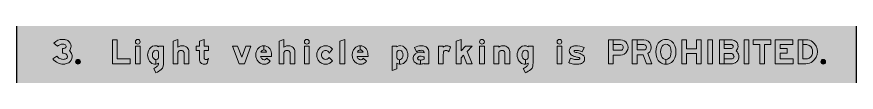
# Model space of a CAD drawing. Header units: millimetres. Extents: x 1969 to 2074, y 2991 to 3097.
# Drawn here: x 1969 to 2074, y 3041.7 to 3047.3 of the extents above; entities that cross this region are included whole.
import ezdxf

# ---------------------------------------------------------------- set-up
doc = ezdxf.new("R2010")
doc.units = ezdxf.units.MM
doc.layers.add('DIM', color=1, linetype='Continuous')
doc.layers.add('L18', color=4, linetype='Continuous')
doc.layers.add('GSCOLORFILL', color=7, linetype='Continuous', lineweight=0)

# ---------------------------------------------------------------- blocks, each defined once
blk = doc.blocks.new('*U400')
at = {"layer": 'GSCOLORFILL', "true_color": 0xf5f5f5, "transparency": 33554687}
blk.add_hatch(color=7, dxfattribs=at).paths.add_polyline_path([(-950, -1000), (950, -1000, 0.414214), (1050, -900), (1050, 900, 0.414214), (950, 1000), (-950, 1000, 0.414214), (-1050, 900), (-1050, -900, 0.414214)])
at = {"layer": 'GSCOLORFILL', "color": 7, "linetype": 'Continuous', "true_color": 0xf5f5f5, "transparency": 33554687}
blk.add_lwpolyline([(-950, -1000), (950, -1000, 0.414214), (1050, -900), (1050, 900, 0.414214), (950, 1000), (-950, 1000, 0.414214), (-1050, 900), (-1050, -900, 0.414214), (-950, -1000)], format="xyb", close=True, dxfattribs=at).dxf.unprotected_set("ltscale", 0)
blk.add_lwpolyline([(-950, -1000), (950, -1000, 0.414214), (1050, -900), (1050, 900, 0.414214), (950, 1000), (-950, 1000, 0.414214), (-1050, 900), (-1050, -900, 0.414214), (-950, -1000)], format="xyb", close=True, dxfattribs=at).dxf.unprotected_set("ltscale", 0)
blk = doc.blocks.new('*U293')
at = {"layer": 'GSCOLORFILL'}
h = blk.add_hatch(color=0, dxfattribs=at)
edge = h.paths.add_edge_path()
edge.add_arc((102.7, 58.8), 59.3, 360, 378.41046)
edge.add_arc((89.3, 54.3), 73.5, 18.41046, 48.23062)
edge.add_arc((98.2, 145.2), 53.9, 317.95842, 360)
edge.add_arc((97.1, 145.2), 55, 0, 60.09171)
edge.add_arc((86.3, 126.4), 76.7, 60.09171, 79.93317)
edge.add_arc((81.2, 98.1), 105.4, 79.93317, 90)
edge.add_arc((81.2, 105.5), 98, 90, 136.69284)
edge.add_line((10, 172.7), (39.1, 145.3))
edge.add_arc((81.2, 105.5), 58, 90, 136.69284, ccw=False)
edge.add_arc((81.2, 98.1), 65.4, 79.93317, 90, ccw=False)
edge.add_arc((86.3, 126.4), 36.7, 60.09171, 79.93317, ccw=False)
edge.add_arc((97.1, 145.2), 15, 0, 60.09171, ccw=False)
edge.add_arc((98.2, 145.2), 13.9, -46.8411, 0, ccw=False)
edge.add_arc((89.3, 154.7), 26.9, 270, 313.1589, ccw=False)
edge.add_line((89.3, 127.8), (82.2, 127.8))
edge.add_line((82.2, 127.8), (82.2, 87.8))
edge.add_line((82.2, 87.8), (89.3, 87.8))
edge.add_arc((89.3, 54.3), 33.5, 18.41046, 90, ccw=False)
edge.add_arc((102.7, 58.8), 19.3, 0, 18.41046, ccw=False)
edge.add_arc((104, 58.8), 18, -60.10765, 0, ccw=False)
edge.add_arc((90.6, 82.3), 45, 286.29775, 299.89235, ccw=False)
edge.add_arc((85.4, 100), 63.5, 270, 286.29775, ccw=False)
edge.add_arc((85.4, 89), 52.5, 257.12398, 270, ccw=False)
edge.add_arc((92.2, 119.1), 83.4, 246.13107, 257.12398, ccw=False)
edge.add_arc((84.4, 101.3), 63.9, 215.72823, 246.13107, ccw=False)
edge.add_line((32.5, 64), (0, 40.6))
edge.add_arc((84.4, 101.3), 103.9, 215.72823, 246.13107)
edge.add_arc((92.2, 119.1), 123.4, 246.13107, 257.12398)
edge.add_arc((85.4, 89), 92.5, 257.12398, 270)
edge.add_arc((85.4, 100), 103.5, 270, 286.29775)
edge.add_arc((90.6, 82.3), 85, 286.29775, 299.89235)
edge.add_arc((104, 58.8), 58, 299.89235, 360)
at = {"layer": 'GSCOLORFILL', "color": 0}
blk.add_lwpolyline([(162, 58.8, 0.080504), (159, 77.5, 0.130854), (138.2, 109.1, 0.185527), (152.1, 145.2, 0.268378), (124.5, 192.8, 0.086792), (99.7, 201.9, 0.043953), (81.2, 203.5, 0.206602), (10, 172.7), (39.1, 145.3, -0.206602), (81.2, 163.5, -0.043953), (92.7, 162.5, -0.086792), (104.6, 158.2, -0.268378), (112.1, 145.2, -0.207277), (107.7, 135.1, -0.190574), (89.3, 127.8), (82.2, 127.8), (82.2, 87.8), (89.3, 87.8, -0.322941), (121, 64.9, -0.080504), (122, 58.8, -0.268453), (113, 43.2, -0.059387), (103.2, 39.1, -0.071232), (85.4, 36.5, -0.056241), (73.7, 37.8, -0.048002), (58.5, 42.9, -0.133441), (32.5, 64), (0, 40.6, 0.133441), (42.3, 6.3, 0.048002), (64.7, -1.2, 0.056241), (85.4, -3.5, 0.071232), (114.4, 0.7, 0.059387), (132.9, 8.6, 0.268453)], format="xyb", close=True, dxfattribs=at)
blk = doc.blocks.new('*U294')
at = {"layer": 'GSCOLORFILL', "linetype": 'Continuous'}
blk.add_hatch(color=0, dxfattribs=at).paths.add_polyline_path([(40, 16.5, 1), (0, 16.5, 1)])
at = {"layer": 'GSCOLORFILL', "color": 0}
blk.add_circle((20, 16.5), 20, dxfattribs=at)
blk = doc.blocks.new('*U292')
at = {"layer": 'DIM', "color": 28, "true_color": 0x0a0a0a}
for name, p, xscale, yscale, zscale in [('*U293', (0, 0), 0.2999999999999996, 0.2999999999999996, 0.2999999999999996), ('*U294', (57, 0), 0.3, 0.3, 0.3)]:
    blk.add_blockref(name, p, dxfattribs=dict(at, xscale=xscale, yscale=yscale, zscale=zscale))
blk = doc.blocks.new('*U296')
at = {"layer": 'GSCOLORFILL', "linetype": 'Continuous'}
blk.add_hatch(color=0, dxfattribs=at).paths.add_polyline_path([(148, 0), (148, 40), (40, 40), (40, 200), (0, 200), (0, 0)])
at = {"layer": 'GSCOLORFILL', "color": 0}
blk.add_lwpolyline([(40, 40), (148, 40), (148, 0), (0, 0), (0, 200), (40, 200)], close=True, dxfattribs=at)
blk = doc.blocks.new('*U297')
at = {"layer": 'GSCOLORFILL', "linetype": 'Continuous'}
h = blk.add_hatch(color=0, dxfattribs=at)
edge = h.paths.add_edge_path()
edge.add_arc((20, 183.5), 20, 0, 360)
h.paths.add_polyline_path([(0, 0), (40, 0), (40, 146), (0, 146)])
at = {"layer": 'GSCOLORFILL', "color": 0}
blk.add_lwpolyline([(0, 0), (40, 0), (40, 146), (0, 146)], close=True, dxfattribs=at)
blk.add_circle((20, 183.5), 20, dxfattribs=at)
blk = doc.blocks.new('*U298')
at = {"layer": 'GSCOLORFILL', "linetype": 'Continuous'}
h = blk.add_hatch(color=0, dxfattribs=at)
edge = h.paths.add_edge_path()
edge.add_line((92, 97), (92, 49))
edge.add_arc((69.7, 57.8), 24, 270.02387, 338.56804, ccw=False)
edge.add_line((69.7, 33.8), (69.7, -3.6))
edge.add_arc((63, 48.4), 52.4, 277.32035, 303.63221)
edge.add_line((92, 4.8), (92, -0.6))
edge.add_arc((61.6, 2.1), 30.5, 308.93099, 354.92404, ccw=False)
edge.add_arc((-13.7, 95.3), 150.4, 295.31901, 308.93099, ccw=False)
edge.add_line((50.6, -40.6), (69.5, -75))
edge.add_arc((10.2, 71.6), 158.1, 292.02081, 310.50401)
edge.add_arc((80.5, -10.6), 50, 310.50401, 348.77046)
edge.add_arc((2, 5), 130, 348.77046, 360)
edge.add_line((132, 5), (132, 146))
edge.add_line((132, 146), (92, 146))
edge.add_line((92, 146), (92, 141.2))
edge.add_arc((63, 97.6), 52.4, 56.36779, 133.06367)
edge.add_arc((68.3, 87.6), 63.4, 130.37653, 144.58922)
edge.add_arc((87.5, 73), 87.5, 144.06879, 180)
edge.add_arc((87.5, 73), 87.5, 180, 215.93121)
edge.add_arc((68.3, 58.4), 63.4, 215.41078, 229.62347)
edge.add_arc((63, 48.4), 52.4, 226.93633, 277.30932)
edge.add_line((69.7, -3.6), (69.7, 33.8))
edge.add_arc((69.7, 57.8), 24, 249.13243, 270, ccw=False)
edge.add_arc((71.1, 61.5), 28, 213.8535, 249.13243, ccw=False)
edge.add_arc((86.2, 71.7), 46.2, 178.35381, 213.8535, ccw=False)
edge.add_arc((86.2, 74.3), 46.2, 146.1465, 181.64619, ccw=False)
edge.add_arc((71.1, 84.5), 28, 110.86757, 146.1465, ccw=False)
edge.add_arc((69.7, 88.2), 24, 21.43196, 110.86757, ccw=False)
at = {"layer": 'GSCOLORFILL', "color": 0}
blk.add_lwpolyline([(92, 97), (92, 49, -0.308329), (69.7, 33.8), (69.7, -3.6, 0.115314), (92, 4.8), (92, -0.6, -0.203421), (80.8, -21.7, -0.059463), (50.6, -40.6), (69.5, -75, 0.080823), (112.9, -48.6, 0.168538), (129.5, -20.4, 0.049037), (132, 5), (132, 146), (92, 146), (92, 141.2, 0.347728), (27.2, 135.9, 0.062094), (16.6, 124.3, 0.158077), (0, 73, 0.158077), (16.6, 21.7, 0.062094), (27.2, 10.1, 0.223403), (69.7, -3.6), (69.7, 33.8, -0.091304), (61.1, 35.4, -0.155161), (47.8, 45.9, -0.156147), (40, 73, -0.156147), (47.8, 100.1, -0.155161), (61.1, 110.6, -0.411331)], format="xyb", close=True, dxfattribs=at)
blk = doc.blocks.new('*U299')
at = {"layer": 'GSCOLORFILL', "linetype": 'Continuous'}
h = blk.add_hatch(color=0, dxfattribs=at)
edge = h.paths.add_edge_path()
edge.add_arc((82.8, 99.4), 49.5, 23.93172, 46.97501)
edge.add_arc((80.7, 97.2), 52.6, 46.97501, 68.86358)
edge.add_arc((79.4, 93.7), 56.3, 68.86358, 90)
edge.add_arc((79.4, 70), 80, 90, 102.60428)
edge.add_arc((78.7, 78), 72, 103.46954, 122.49426)
edge.add_line((40, 138.8), (40, 203.5))
edge.add_line((40, 203.5), (0, 188.1))
edge.add_line((0, 188.1), (0, 0))
edge.add_line((0, 0), (40, 0))
edge.add_line((40, 0), (40, 87.7))
edge.add_arc((60.8, 87.7), 20.8, 154.52827, 180, ccw=False)
edge.add_arc((64, 86.2), 24.4, 131.00763, 154.52827, ccw=False)
edge.add_arc((66.1, 83.8), 27.5, 109.80736, 131.00763, ccw=False)
edge.add_arc((67.4, 80.1), 31.5, 90, 109.80736, ccw=False)
edge.add_arc((67.4, 86.3), 25.3, 68.08083, 90, ccw=False)
edge.add_arc((67.7, 87), 24.5, 45.8298, 68.08083, ccw=False)
edge.add_arc((68.1, 87.4), 23.9, 23.09285, 45.8298, ccw=False)
edge.add_arc((68.8, 87.7), 23.2, 0, 23.09285, ccw=False)
edge.add_line((92, 87.7), (92, 0))
edge.add_line((92, 0), (132, 0))
edge.add_line((132, 0), (132, 100.9))
edge.add_arc((86.1, 100.9), 45.9, 0, 23.93172)
at = {"layer": 'GSCOLORFILL', "color": 0}
blk.add_lwpolyline([(128.1, 119.5, 0.100886), (116.6, 135.6, 0.095798), (99.7, 146.2, 0.092487), (79.4, 150, 0.055052), (61.9, 148.1, 0.083202), (40, 138.8), (40, 203.5), (0, 188.1), (0, 0), (40, 0), (40, 87.7, -0.111601), (42, 96.7, -0.10299), (48, 104.6, -0.092768), (56.8, 109.7, -0.086642), (67.4, 111.6, -0.095933), (76.9, 109.8, -0.097395), (84.8, 104.6, -0.099535), (90.1, 96.8, -0.101104), (92, 87.7), (92, 0), (132, 0), (132, 100.9, 0.104803)], format="xyb", close=True, dxfattribs=at)
blk = doc.blocks.new('*U300')
at = {"layer": 'GSCOLORFILL', "linetype": 'Continuous'}
h = blk.add_hatch(color=0, dxfattribs=at)
edge = h.paths.add_edge_path()
edge.add_line((68, 53), (68, 111.5))
edge.add_line((68, 111.5), (104, 111.5))
edge.add_line((104, 111.5), (104, 146))
edge.add_line((104, 146), (68, 146))
edge.add_line((68, 146), (68, 203.5))
edge.add_line((68, 203.5), (28, 188.3))
edge.add_line((28, 188.3), (28, 146))
edge.add_line((28, 146), (0, 146))
edge.add_line((0, 146), (0, 111.5))
edge.add_line((0, 111.5), (28, 111.5))
edge.add_line((28, 111.5), (28, 40.9))
edge.add_arc((105.6, 40.9), 77.6, 180, 194.89129)
edge.add_arc((62, 29.3), 32.5, 194.89129, 254.41175)
edge.add_arc((68, 50.8), 54.8, 254.41175, 270)
edge.add_arc((68, 74.9), 78.9, 270, 273.67504)
edge.add_arc((71, 28.6), 32.5, 273.67504, 286.39591)
edge.add_arc((66.7, 43.1), 47.6, 286.39591, 304.21998)
edge.add_line((93.5, 3.7), (104, 45.1))
edge.add_arc((77.7, 64.8), 32.8, 305.21886, 323.28769, ccw=False)
edge.add_arc((88, 50.2), 15, 279.69267, 305.21886, ccw=False)
edge.add_arc((79.9, 97.7), 63.2, 270, 279.69267, ccw=False)
edge.add_arc((79.9, 46.5), 12, 227.95839, 270, ccw=False)
edge.add_arc((79.5, 46.1), 11.5, 189.74338, 227.95839, ccw=False)
edge.add_arc((318.4, 53), 250.4, 180, 182.01732, ccw=False)
at = {"layer": 'GSCOLORFILL', "color": 0}
blk.add_lwpolyline([(68, 53), (68, 111.5), (104, 111.5), (104, 146), (68, 146), (68, 203.5), (28, 188.3), (28, 146), (0, 146), (0, 111.5), (28, 111.5), (28, 40.9, 0.065067), (30.6, 21, 0.265708), (53.3, -2, 0.068122), (68, -4, 0.016037), (73.1, -3.8, 0.055562), (80.1, -2.6, 0.077929), (93.5, 3.7), (104, 45.1, -0.079004), (96.6, 37.9, -0.111842), (90.5, 35.4, -0.042318), (79.9, 34.5, -0.185527), (71.8, 37.6, -0.168307), (68.2, 44.2, -0.008802)], format="xyb", close=True, dxfattribs=at)
blk = doc.blocks.new('*U302')
at = {"layer": 'GSCOLORFILL', "linetype": 'Continuous'}
blk.add_hatch(color=0, dxfattribs=at).paths.add_polyline_path([(42.7, 146), (0, 146), (55, 0), (99, 0), (154, 146), (111.3, 146), (77, 55.1)])
at = {"layer": 'GSCOLORFILL', "color": 0}
blk.add_lwpolyline([(42.7, 146), (0, 146), (55, 0), (99, 0), (154, 146), (111.3, 146), (77, 55.1)], close=True, dxfattribs=at)
blk = doc.blocks.new('*U303')
at = {"layer": 'GSCOLORFILL', "linetype": 'Continuous'}
h = blk.add_hatch(color=0, dxfattribs=at)
edge = h.paths.add_edge_path()
edge.add_arc((69.5, 58.9), 62.9, 245.35242, 270, ccw=False)
edge.add_arc((72.6, 65.7), 70.4, 222.07381, 245.35242, ccw=False)
edge.add_arc((77.5, 70.1), 77, 200.50212, 222.07381, ccw=False)
edge.add_arc((85.1, 73), 85.1, 180, 200.50212, ccw=False)
edge.add_arc((87.8, 73), 87.8, 160.06947, 180, ccw=False)
edge.add_arc((77.8, 76.6), 77.2, 138.80148, 160.06947, ccw=False)
edge.add_arc((71.5, 82.2), 68.8, 115.32243, 138.80148, ccw=False)
edge.add_arc((67.4, 90.8), 59.2, 90, 115.32243, ccw=False)
edge.add_line((67.4, 150), (67.4, 115.5))
edge.add_arc((67.4, 92.3), 23.2, 90, 129.2086)
edge.add_arc((73.1, 86.3), 31.4, 130.28685, 163.07772)
edge.add_line((43, 95.5), (90.4, 95.5))
edge.add_arc((52.7, 83.2), 39.6, 18.06555, 43.33061)
edge.add_arc((70.6, 100.1), 15, 43.33061, 74.23415)
edge.add_arc((67.4, 88.6), 26.9, 74.23415, 89.97869)
edge.add_line((67.4, 115.5), (67.4, 150))
edge.add_arc((67.4, 90.8), 59.2, 66.24132, 89.99033, ccw=False)
edge.add_arc((65.9, 88.4), 62, 19.99011, 65.84692, ccw=False)
edge.add_arc((2, 65.2), 130, 0, 19.99011, ccw=False)
edge.add_line((132, 65.2), (132, 59.5))
edge.add_line((132, 59.5), (40.7, 59.5))
edge.add_arc((79.2, 67.9), 39.4, 192.44669, 226.28929)
edge.add_arc((69.9, 58.4), 26, 226.54756, 269.23653)
edge.add_arc((67.6, 61), 28.7, 273.89293, 328.28379)
edge.add_line((92, 45.9), (119.4, 21.7))
edge.add_arc((60.7, 67.6), 74.5, 302.59103, 321.92285, ccw=False)
edge.add_arc((71.2, 51.2), 55, 282.47428, 302.59103, ccw=False)
edge.add_arc((69.5, 58.9), 62.9, 270, 282.47428, ccw=False)
at = {"layer": 'GSCOLORFILL', "color": 0}
blk.add_lwpolyline([(69.5, -4, -0.107962), (43.3, 1.7, -0.101923), (20.4, 18.6, -0.094403), (5.4, 43.2, -0.089697), (0, 73, -0.087183), (5.3, 102.9, -0.093066), (19.7, 127.4, -0.102807), (42.1, 144.3, -0.110942), (67.4, 150), (67.4, 115.5, 0.172769), (52.7, 110.3, 0.144062), (43, 95.5), (90.4, 95.5, 0.110688), (81.5, 110.3, 0.135665), (74.7, 114.5, 0.068807), (67.4, 115.5), (67.4, 150, -0.103997), (91.3, 145, -0.202802), (124.2, 109.6, -0.087445), (132, 65.2), (132, 59.5), (40.7, 59.5, 0.148749), (52, 39.5, 0.18845), (69.5, 32.4, 0.241883), (92, 45.9), (119.4, 21.7, -0.084552), (100.8, 4.8, -0.088002), (83.1, -2.5, -0.054483)], format="xyb", close=True, dxfattribs=at)
blk = doc.blocks.new('*U304')
at = {"layer": 'GSCOLORFILL', "linetype": 'Continuous'}
h = blk.add_hatch(color=0, dxfattribs=at)
edge = h.paths.add_edge_path()
edge.add_arc((82.8, 99.4), 49.5, 23.93172, 46.97501)
edge.add_arc((80.7, 97.2), 52.6, 46.97501, 68.86358)
edge.add_arc((79.4, 93.7), 56.3, 68.86358, 90)
edge.add_arc((79.4, 70), 80, 90, 102.60428)
edge.add_arc((78.7, 78), 72, 103.46954, 122.49426)
edge.add_line((40, 138.8), (40, 203.5))
edge.add_line((40, 203.5), (0, 188.1))
edge.add_line((0, 188.1), (0, 0))
edge.add_line((0, 0), (40, 0))
edge.add_line((40, 0), (40, 87.7))
edge.add_arc((60.8, 87.7), 20.8, 154.52827, 180, ccw=False)
edge.add_arc((64, 86.2), 24.4, 131.00763, 154.52827, ccw=False)
edge.add_arc((66.1, 83.8), 27.5, 109.80736, 131.00763, ccw=False)
edge.add_arc((67.4, 80.1), 31.5, 90, 109.80736, ccw=False)
edge.add_arc((67.4, 86.3), 25.3, 68.08083, 90, ccw=False)
edge.add_arc((67.7, 87), 24.5, 45.8298, 68.08083, ccw=False)
edge.add_arc((68.1, 87.4), 23.9, 23.09285, 45.8298, ccw=False)
edge.add_arc((68.8, 87.7), 23.2, 0, 23.09285, ccw=False)
edge.add_line((92, 87.7), (92, 0))
edge.add_line((92, 0), (132, 0))
edge.add_line((132, 0), (132, 100.9))
edge.add_arc((86.1, 100.9), 45.9, 0, 23.93172)
at = {"layer": 'GSCOLORFILL', "color": 0}
blk.add_lwpolyline([(128.1, 119.5, 0.100886), (116.6, 135.6, 0.095798), (99.7, 146.2, 0.092487), (79.4, 150, 0.055052), (61.9, 148.1, 0.083202), (40, 138.8), (40, 203.5), (0, 188.1), (0, 0), (40, 0), (40, 87.7, -0.111601), (42, 96.7, -0.10299), (48, 104.6, -0.092768), (56.8, 109.7, -0.086642), (67.4, 111.6, -0.095933), (76.9, 109.8, -0.097395), (84.8, 104.6, -0.099535), (90.1, 96.8, -0.101104), (92, 87.7), (92, 0), (132, 0), (132, 100.9, 0.104803)], format="xyb", close=True, dxfattribs=at)
blk = doc.blocks.new('*U305')
at = {"layer": 'GSCOLORFILL', "linetype": 'Continuous'}
h = blk.add_hatch(color=0, dxfattribs=at)
edge = h.paths.add_edge_path()
edge.add_arc((20, 183.5), 20, 0, 360)
h.paths.add_polyline_path([(0, 0), (40, 0), (40, 146), (0, 146)])
at = {"layer": 'GSCOLORFILL', "color": 0}
blk.add_lwpolyline([(0, 0), (40, 0), (40, 146), (0, 146)], close=True, dxfattribs=at)
blk.add_circle((20, 183.5), 20, dxfattribs=at)
blk = doc.blocks.new('*U306')
at = {"layer": 'GSCOLORFILL', "linetype": 'Continuous'}
h = blk.add_hatch(color=0, dxfattribs=at)
edge = h.paths.add_edge_path()
edge.add_arc((74.4, 67.9), 71.9, 246.79529, 270)
edge.add_arc((74.4, 67.9), 71.9, 270, 293.20471)
edge.add_arc((73.3, 70.4), 74.6, 293.20471, 315.98445)
edge.add_arc((71.7, 72), 76.9, 315.98445, 321.63765)
edge.add_line((132, 24.3), (102.8, 52.8))
edge.add_arc((78.6, 64), 26.7, 289.36074, 335.28028, ccw=False)
edge.add_arc((74.4, 68), 32, 270, 294.01492, ccw=False)
edge.add_arc((74.4, 68), 32, 245.98508, 270, ccw=False)
edge.add_arc((75.5, 70.4), 34.7, 222.91321, 245.98508, ccw=False)
edge.add_arc((77.1, 72), 37, 201.06115, 222.91321, ccw=False)
edge.add_arc((79.7, 73), 39.7, 180, 201.06115, ccw=False)
edge.add_arc((79.7, 73), 39.7, 158.93885, 180, ccw=False)
edge.add_arc((77.1, 74), 37, 137.08679, 158.93885, ccw=False)
edge.add_arc((75.5, 75.6), 34.7, 114.01492, 137.08679, ccw=False)
edge.add_arc((74.4, 78), 32, 90, 114.01492, ccw=False)
edge.add_arc((74.4, 78), 32, 68.21395, 90, ccw=False)
edge.add_arc((75.2, 79.5), 30.3, 16.64454, 68.57064, ccw=False)
edge.add_line((104.2, 88.2), (132, 121.7))
edge.add_arc((71.7, 74), 76.9, 38.36235, 44.01555)
edge.add_arc((73.3, 75.6), 74.6, 44.01555, 66.79529)
edge.add_arc((74.4, 78.1), 71.9, 66.79529, 90)
edge.add_arc((74.4, 78.1), 71.9, 90, 113.20471)
edge.add_arc((75.5, 75.6), 74.6, 113.20471, 135.98445)
edge.add_arc((77.1, 74), 76.9, 135.98445, 158.18779)
edge.add_arc((79.6, 73), 79.6, 158.18779, 180)
edge.add_arc((79.6, 73), 79.6, 180, 201.81221)
edge.add_arc((77.1, 72), 76.9, 201.81221, 224.01555)
edge.add_arc((75.5, 70.4), 74.6, 224.01555, 246.79529)
at = {"layer": 'GSCOLORFILL', "color": 0}
blk.add_lwpolyline([(46.1, 1.8, 0.101597), (74.4, -4, 0.101597), (102.7, 1.8, 0.099724), (127, 18.6, 0.024672), (132, 24.3), (102.8, 52.8, -0.203087), (87.4, 38.8, -0.10517), (74.4, 36, -0.10517), (61.4, 38.8, -0.101011), (50.1, 46.8, -0.095638), (42.7, 58.7, -0.092156), (40, 73, -0.092156), (42.7, 87.3, -0.095638), (50.1, 99.2, -0.101011), (61.4, 107.2, -0.10517), (74.4, 110, -0.095347), (86.3, 107.7, -0.230529), (104.2, 88.2), (132, 121.7, 0.024672), (127, 127.4, 0.099724), (102.7, 144.2, 0.101597), (74.4, 150, 0.101597), (46.1, 144.2, 0.099724), (21.8, 127.4, 0.097185), (5.7, 102.6, 0.095462), (0, 73, 0.095462), (5.7, 43.4, 0.097185), (21.8, 18.6, 0.099724)], format="xyb", close=True, dxfattribs=at)
blk = doc.blocks.new('*U307')
at = {"layer": 'GSCOLORFILL', "linetype": 'Continuous'}
blk.add_hatch(color=0, dxfattribs=at).paths.add_polyline_path([(40, 0), (40, 203.5), (0, 188.3), (0, 0)])
at = {"layer": 'GSCOLORFILL', "color": 0}
blk.add_lwpolyline([(40, 0), (40, 203.5), (0, 188.3), (0, 0)], close=True, dxfattribs=at)
blk = doc.blocks.new('*U308')
at = {"layer": 'GSCOLORFILL', "linetype": 'Continuous'}
h = blk.add_hatch(color=0, dxfattribs=at)
edge = h.paths.add_edge_path()
edge.add_arc((69.5, 58.9), 62.9, 245.35242, 270, ccw=False)
edge.add_arc((72.6, 65.7), 70.4, 222.07381, 245.35242, ccw=False)
edge.add_arc((77.5, 70.1), 77, 200.50212, 222.07381, ccw=False)
edge.add_arc((85.1, 73), 85.1, 180, 200.50212, ccw=False)
edge.add_arc((87.8, 73), 87.8, 160.06947, 180, ccw=False)
edge.add_arc((77.8, 76.6), 77.2, 138.80148, 160.06947, ccw=False)
edge.add_arc((71.5, 82.2), 68.8, 115.32243, 138.80148, ccw=False)
edge.add_arc((67.4, 90.8), 59.2, 90, 115.32243, ccw=False)
edge.add_line((67.4, 150), (67.4, 115.5))
edge.add_arc((67.4, 92.3), 23.2, 90, 129.2086)
edge.add_arc((73.1, 86.3), 31.4, 130.28685, 163.07772)
edge.add_line((43, 95.5), (90.4, 95.5))
edge.add_arc((52.7, 83.2), 39.6, 18.06555, 43.33061)
edge.add_arc((70.6, 100.1), 15, 43.33061, 74.23415)
edge.add_arc((67.4, 88.6), 26.9, 74.23415, 89.97869)
edge.add_line((67.4, 115.5), (67.4, 150))
edge.add_arc((67.4, 90.8), 59.2, 66.24132, 89.99033, ccw=False)
edge.add_arc((65.9, 88.4), 62, 19.99011, 65.84692, ccw=False)
edge.add_arc((2, 65.2), 130, 0, 19.99011, ccw=False)
edge.add_line((132, 65.2), (132, 59.5))
edge.add_line((132, 59.5), (40.7, 59.5))
edge.add_arc((79.2, 67.9), 39.4, 192.44669, 226.28929)
edge.add_arc((69.9, 58.4), 26, 226.54756, 269.23653)
edge.add_arc((67.6, 61), 28.7, 273.89293, 328.28379)
edge.add_line((92, 45.9), (119.4, 21.7))
edge.add_arc((60.7, 67.6), 74.5, 302.59103, 321.92285, ccw=False)
edge.add_arc((71.2, 51.2), 55, 282.47428, 302.59103, ccw=False)
edge.add_arc((69.5, 58.9), 62.9, 270, 282.47428, ccw=False)
at = {"layer": 'GSCOLORFILL', "color": 0}
blk.add_lwpolyline([(69.5, -4, -0.107962), (43.3, 1.7, -0.101923), (20.4, 18.6, -0.094403), (5.4, 43.2, -0.089697), (0, 73, -0.087183), (5.3, 102.9, -0.093066), (19.7, 127.4, -0.102807), (42.1, 144.3, -0.110942), (67.4, 150), (67.4, 115.5, 0.172769), (52.7, 110.3, 0.144062), (43, 95.5), (90.4, 95.5, 0.110688), (81.5, 110.3, 0.135665), (74.7, 114.5, 0.068807), (67.4, 115.5), (67.4, 150, -0.103997), (91.3, 145, -0.202802), (124.2, 109.6, -0.087445), (132, 65.2), (132, 59.5), (40.7, 59.5, 0.148749), (52, 39.5, 0.18845), (69.5, 32.4, 0.241883), (92, 45.9), (119.4, 21.7, -0.084552), (100.8, 4.8, -0.088002), (83.1, -2.5, -0.054483)], format="xyb", close=True, dxfattribs=at)
blk = doc.blocks.new('*U310')
at = {"layer": 'GSCOLORFILL', "linetype": 'Continuous'}
h = blk.add_hatch(color=0, dxfattribs=at)
edge = h.paths.add_edge_path()
edge.add_arc((45.8, 74.3), 46.2, 358.35381, 393.8535)
edge.add_arc((60.9, 84.5), 28, 33.8535, 69.13243)
edge.add_arc((62.3, 88.2), 24, 69.13243, 158.56804)
edge.add_line((40, 97), (40, 49))
edge.add_arc((62.3, 57.8), 24, 201.43196, 270)
edge.add_line((62.3, 33.8), (62.3, -3.6))
edge.add_arc((69, 48.4), 52.4, 236.36779, 262.69068, ccw=False)
edge.add_line((40, 4.8), (40, -42.8))
edge.add_line((40, -42.8), (0, -57.5))
edge.add_line((0, -57.5), (0, 146))
edge.add_line((0, 146), (40, 146))
edge.add_line((40, 146), (40, 141.2))
edge.add_arc((69, 97.6), 52.4, 46.93633, 123.63221, ccw=False)
edge.add_arc((63.7, 87.6), 63.4, 35.41078, 49.62347, ccw=False)
edge.add_arc((44.5, 73), 87.5, 0, 35.93121, ccw=False)
edge.add_arc((44.5, 73), 87.5, -35.93121, 0, ccw=False)
edge.add_arc((63.7, 58.4), 63.4, 310.37653, 324.58922, ccw=False)
edge.add_arc((69, 48.4), 52.4, 262.70171, 313.06367, ccw=False)
edge.add_line((62.4, -3.6), (62.4, 33.8))
edge.add_arc((62.3, 57.8), 24, 270.02387, 290.86757)
edge.add_arc((60.9, 61.5), 28, 290.86757, 326.1465)
edge.add_arc((45.8, 71.7), 46.2, 326.1465, 361.64619)
at = {"layer": 'GSCOLORFILL', "color": 0}
blk.add_lwpolyline([(92, 73, 0.156147), (84.2, 100.1, 0.155161), (70.9, 110.6, 0.411331), (40, 97), (40, 49, 0.308443), (62.3, 33.8), (62.3, -3.6, -0.115363), (40, 4.8), (40, -42.8), (0, -57.5), (0, 146), (40, 146), (40, 141.2, -0.347728), (104.8, 135.9, -0.062094), (115.4, 124.3, -0.158077), (132, 73, -0.158077), (115.4, 21.7, -0.062094), (104.8, 10.1, -0.223352), (62.4, -3.6), (62.4, 33.8, 0.091199), (70.9, 35.4, 0.155161), (84.2, 45.9, 0.156147)], format="xyb", close=True, dxfattribs=at)
blk = doc.blocks.new('*U311')
at = {"layer": 'GSCOLORFILL', "linetype": 'Continuous'}
blk.add_hatch(color=0, dxfattribs=at).paths.add_polyline_path([(92, 95.4), (92, 91.8, 0.081005), (59.9, 97, 0.101474), (32.9, 91.5, 0.119728), (11.2, 75.3, 0.175485), (0, 44.5, 0.162186), (9.2, 16.9, 0.099624), (24.2, 3.4, 0.117828), (55.4, -4, 0.012592), (60.5, -3.9), (60.5, 30.4, -0.096439), (45.5, 33.4, -0.305569), (38, 44.5, -0.010003), (38, 45.2, -0.28816), (48.2, 60.1, -0.111813), (60.8, 62.5, -0.081373), (92, 56.3), (92, 36.9, -0.072039), (66.2, 30.9, -0.035682), (60.5, 30.4), (60.5, -3.9, 0.079312), (92, 2.8), (92, 0), (132, 0), (132, 90.2, 0.071315), (128.5, 115, 0.247093), (99.3, 145.1, 0.07943), (68.8, 150, 0.130157), (12, 135), (28.1, 100.3, -0.140793), (68.8, 112, -0.127608), (83.7, 108.9, -0.284946)])
at = {"layer": 'GSCOLORFILL', "color": 0}
blk.add_lwpolyline([(55.4, -4, 0.012592), (60.5, -3.9), (60.5, 30.4, -0.096439), (45.5, 33.4, -0.305569), (38, 44.5, -0.010003), (38, 45.2, -0.28816), (48.2, 60.1, -0.108492), (60.4, 62.5, -0.082345), (92, 56.3), (92, 36.9, -0.072039), (66.2, 30.9, -0.035682), (60.5, 30.4), (60.5, -3.9, 0.079312), (92, 2.8), (92, 0), (132, 0), (132, 90.2, 0.071315), (128.5, 115, 0.247093), (99.3, 145.1, 0.07943), (68.8, 150, 0.130157), (12, 135), (28.1, 100.3, -0.140793), (68.8, 112, -0.127608), (83.7, 108.9, -0.284946), (92, 95.4), (92, 91.8, 0.081005), (59.9, 97, 0.101474), (32.9, 91.5, 0.119728), (11.2, 75.3, 0.175485), (0, 44.5, 0.162186), (9.2, 16.9, 0.099624), (24.2, 3.4, 0.117828)], format="xyb", close=True, dxfattribs=at)
blk = doc.blocks.new('*U312')
at = {"layer": 'GSCOLORFILL', "linetype": 'Continuous'}
h = blk.add_hatch(color=0, dxfattribs=at)
edge = h.paths.add_edge_path()
edge.add_arc((62.3, 79.7), 32, 79.18247, 93.85563)
edge.add_arc((61.6, 90.3), 21.4, 93.85563, 106.83663)
edge.add_arc((61.2, 91.6), 20, 106.83663, 158.11917)
edge.add_arc((71.7, 87.4), 31.2, 158.11917, 173.08369)
edge.add_arc((124.8, 80.6), 84.8, 172.84729, 179.93563)
edge.add_line((40, 80.7), (40, 0))
edge.add_line((40, 0), (0, 0))
edge.add_line((0, 0), (0, 146))
edge.add_line((0, 146), (40, 146))
edge.add_line((40, 146), (40, 139.5))
edge.add_arc((80.2, 86.2), 66.8, 115.41999, 127.02622, ccw=False)
edge.add_arc((64.4, 119.4), 30, 103.83237, 115.41999, ccw=False)
edge.add_arc((69.6, 98.5), 51.5, 79.69149, 103.83237, ccw=False)
edge.add_arc((70.7, 104.9), 45, 64.95508, 79.69149, ccw=False)
edge.add_arc((66.1, 95.1), 55.9, 52.66944, 64.95508, ccw=False)
edge.add_line((100, 139.5), (86.4, 98.8))
edge.add_arc((63.2, 84.1), 27.5, 32.32746, 79.18247)
at = {"layer": 'GSCOLORFILL', "color": 0}
blk.add_lwpolyline([(68.4, 111.1, 0.064111), (60.2, 111.6, 0.056701), (55.4, 110.7, 0.227573), (42.7, 99.1, 0.065388), (40.7, 91.2, 0.030939), (40, 80.7), (40, 0), (0, 0), (0, 146), (40, 146), (40, 139.5, -0.050685), (51.5, 146.5, -0.050604), (57.2, 148.5, -0.105726), (78.8, 149.2, -0.064388), (89.8, 145.7, -0.053658), (100, 139.5), (86.4, 98.8, 0.20734)], format="xyb", close=True, dxfattribs=at)
blk = doc.blocks.new('*U313')
at = {"layer": 'GSCOLORFILL', "linetype": 'Continuous'}
blk.add_hatch(color=0, dxfattribs=at).paths.add_polyline_path([(90.7, 102.6), (132, 146), (76.8, 146), (40, 107.4), (40, 203.5), (0, 188.1), (0, 0), (40, 0), (40, 49.4), (60.4, 70.8), (88.9, 0), (132, 0)])
at = {"layer": 'GSCOLORFILL', "color": 0}
blk.add_lwpolyline([(90.7, 102.6), (132, 146), (76.8, 146), (40, 107.4), (40, 203.5), (0, 188.1), (0, 0), (40, 0), (40, 49.4), (60.4, 70.8), (88.9, 0), (132, 0)], close=True, dxfattribs=at)
blk = doc.blocks.new('*U314')
at = {"layer": 'GSCOLORFILL', "linetype": 'Continuous'}
h = blk.add_hatch(color=0, dxfattribs=at)
edge = h.paths.add_edge_path()
edge.add_arc((20, 183.5), 20, 0, 360)
h.paths.add_polyline_path([(0, 0), (40, 0), (40, 146), (0, 146)])
at = {"layer": 'GSCOLORFILL', "color": 0}
blk.add_lwpolyline([(0, 0), (40, 0), (40, 146), (0, 146)], close=True, dxfattribs=at)
blk.add_circle((20, 183.5), 20, dxfattribs=at)
blk = doc.blocks.new('*U315')
at = {"layer": 'GSCOLORFILL', "linetype": 'Continuous'}
h = blk.add_hatch(color=0, dxfattribs=at)
edge = h.paths.add_edge_path()
edge.add_line((92, 0), (132, 0))
edge.add_line((132, 0), (132, 100.9))
edge.add_arc((86.1, 100.9), 45.9, 0, 23.93172)
edge.add_arc((82.8, 99.4), 49.5, 23.93172, 46.97501)
edge.add_arc((80.7, 97.2), 52.6, 46.97501, 68.86358)
edge.add_arc((79.4, 93.7), 56.3, 68.86358, 90)
edge.add_arc((79.4, 70), 80, 90, 102.60428)
edge.add_arc((78.7, 78), 72, 103.46954, 122.49426)
edge.add_line((40, 138.8), (40, 146))
edge.add_line((40, 146), (0, 146))
edge.add_line((0, 146), (0, 0))
edge.add_line((0, 0), (40, 0))
edge.add_line((40, 0), (40, 87.7))
edge.add_arc((60.8, 87.7), 20.8, 154.52827, 180, ccw=False)
edge.add_arc((64, 86.2), 24.4, 131.00763, 154.52827, ccw=False)
edge.add_arc((66.1, 83.8), 27.5, 109.80736, 131.00763, ccw=False)
edge.add_arc((67.4, 80.1), 31.5, 90, 109.80736, ccw=False)
edge.add_arc((67.4, 86.3), 25.3, 68.08083, 90, ccw=False)
edge.add_arc((67.7, 87), 24.5, 45.8298, 68.08083, ccw=False)
edge.add_arc((68.1, 87.4), 23.9, 23.09285, 45.8298, ccw=False)
edge.add_arc((68.8, 87.7), 23.2, 0, 23.09285, ccw=False)
edge.add_line((92, 87.7), (92, 0))
at = {"layer": 'GSCOLORFILL', "color": 0}
blk.add_lwpolyline([(92, 0), (132, 0), (132, 100.9, 0.104803), (128.1, 119.5, 0.100886), (116.6, 135.6, 0.095798), (99.7, 146.2, 0.092487), (79.4, 150, 0.055052), (61.9, 148.1, 0.083202), (40, 138.8), (40, 146), (0, 146), (0, 0), (40, 0), (40, 87.7, -0.111601), (42, 96.7, -0.10299), (48, 104.6, -0.092768), (56.8, 109.7, -0.086642), (67.4, 111.6, -0.095933), (76.9, 109.8, -0.097395), (84.8, 104.6, -0.099535), (90.1, 96.8, -0.101104), (92, 87.7)], format="xyb", close=True, dxfattribs=at)
blk = doc.blocks.new('*U316')
at = {"layer": 'GSCOLORFILL', "linetype": 'Continuous'}
h = blk.add_hatch(color=0, dxfattribs=at)
edge = h.paths.add_edge_path()
edge.add_line((92, 97), (92, 49))
edge.add_arc((69.7, 57.8), 24, 270.02387, 338.56804, ccw=False)
edge.add_line((69.7, 33.8), (69.7, -3.6))
edge.add_arc((63, 48.4), 52.4, 277.32035, 303.63221)
edge.add_line((92, 4.8), (92, -0.6))
edge.add_arc((61.6, 2.1), 30.5, 308.93099, 354.92404, ccw=False)
edge.add_arc((-13.7, 95.3), 150.4, 295.31901, 308.93099, ccw=False)
edge.add_line((50.6, -40.6), (69.5, -75))
edge.add_arc((10.2, 71.6), 158.1, 292.02081, 310.50401)
edge.add_arc((80.5, -10.6), 50, 310.50401, 348.77046)
edge.add_arc((2, 5), 130, 348.77046, 360)
edge.add_line((132, 5), (132, 146))
edge.add_line((132, 146), (92, 146))
edge.add_line((92, 146), (92, 141.2))
edge.add_arc((63, 97.6), 52.4, 56.36779, 133.06367)
edge.add_arc((68.3, 87.6), 63.4, 130.37653, 144.58922)
edge.add_arc((87.5, 73), 87.5, 144.06879, 180)
edge.add_arc((87.5, 73), 87.5, 180, 215.93121)
edge.add_arc((68.3, 58.4), 63.4, 215.41078, 229.62347)
edge.add_arc((63, 48.4), 52.4, 226.93633, 277.30932)
edge.add_line((69.7, -3.6), (69.7, 33.8))
edge.add_arc((69.7, 57.8), 24, 249.13243, 270, ccw=False)
edge.add_arc((71.1, 61.5), 28, 213.8535, 249.13243, ccw=False)
edge.add_arc((86.2, 71.7), 46.2, 178.35381, 213.8535, ccw=False)
edge.add_arc((86.2, 74.3), 46.2, 146.1465, 181.64619, ccw=False)
edge.add_arc((71.1, 84.5), 28, 110.86757, 146.1465, ccw=False)
edge.add_arc((69.7, 88.2), 24, 21.43196, 110.86757, ccw=False)
at = {"layer": 'GSCOLORFILL', "color": 0}
blk.add_lwpolyline([(92, 97), (92, 49, -0.308329), (69.7, 33.8), (69.7, -3.6, 0.115314), (92, 4.8), (92, -0.6, -0.203421), (80.8, -21.7, -0.059463), (50.6, -40.6), (69.5, -75, 0.080823), (112.9, -48.6, 0.168538), (129.5, -20.4, 0.049037), (132, 5), (132, 146), (92, 146), (92, 141.2, 0.347728), (27.2, 135.9, 0.062094), (16.6, 124.3, 0.158077), (0, 73, 0.158077), (16.6, 21.7, 0.062094), (27.2, 10.1, 0.223403), (69.7, -3.6), (69.7, 33.8, -0.091304), (61.1, 35.4, -0.155161), (47.8, 45.9, -0.156147), (40, 73, -0.156147), (47.8, 100.1, -0.155161), (61.1, 110.6, -0.411331)], format="xyb", close=True, dxfattribs=at)
blk = doc.blocks.new('*U318')
at = {"layer": 'GSCOLORFILL', "linetype": 'Continuous'}
h = blk.add_hatch(color=0, dxfattribs=at)
edge = h.paths.add_edge_path()
edge.add_arc((20, 183.5), 20, 0, 360)
h.paths.add_polyline_path([(0, 0), (40, 0), (40, 146), (0, 146)])
at = {"layer": 'GSCOLORFILL', "color": 0}
blk.add_lwpolyline([(0, 0), (40, 0), (40, 146), (0, 146)], close=True, dxfattribs=at)
blk.add_circle((20, 183.5), 20, dxfattribs=at)
blk = doc.blocks.new('*U319')
at = {"layer": 'GSCOLORFILL', "linetype": 'Continuous'}
h = blk.add_hatch(color=0, dxfattribs=at)
edge = h.paths.add_edge_path()
edge.add_arc((57, 119.8), 123.5, 242.49619, 261.8695)
edge.add_arc((53.7, 96.5), 100, 261.8695, 265.15197)
edge.add_arc((66.2, 241.6), 245.6, 265.10761, 270)
edge.add_arc((66.2, 132), 136, 270, 284.44353)
edge.add_arc((87.3, 46.3), 47.8, 285.62267, 320.35237)
edge.add_arc((101.2, 35.2), 30, 319.73239, 343.62265)
edge.add_arc((81.8, 40.9), 50.2, 343.62265, 360)
edge.add_arc((89, 40.9), 43, 0, 69.18818)
edge.add_arc((16.1, -138.5), 236.7, 68.11449, 77.23402)
edge.add_arc((94.5, 239.4), 149.4, 252.55271, 259.9162, ccw=False)
edge.add_arc((51.5, 103.7), 7, 180, 255.47478, ccw=False)
edge.add_arc((50.5, 103.7), 6, 102.54265, 180, ccw=False)
edge.add_arc((65.6, 42.1), 69.4, 90, 103.73705, ccw=False)
edge.add_arc((65.6, 45.8), 65.7, 75.32982, 90, ccw=False)
edge.add_arc((61, 2.5), 108.9, 61.96012, 78.74487, ccw=False)
edge.add_line((112.2, 98.7), (127.8, 134.3))
edge.add_arc((64.1, 12.9), 137.1, 62.33222, 93.96006)
edge.add_arc((60.6, 66.4), 83.4, 94.08966, 112.80409)
edge.add_arc((43.4, 107.2), 39.2, 112.80409, 180)
edge.add_arc((51.1, 107.2), 46.8, 180, 197.70339)
edge.add_arc((39.8, 103.6), 35, 197.70339, 228.98005)
edge.add_arc((67.9, 136), 77.9, 228.98005, 254.40467)
edge.add_arc((180.7, 523.3), 481.3, 253.87326, 257.11268)
edge.add_arc((23.3, -156), 216, 73.25622, 76.59824, ccw=False)
edge.add_arc((82.1, 41.3), 10.2, 28.38094, 70.61945, ccw=False)
edge.add_arc((84.5, 43.1), 7.26, 0, 24.86425, ccw=False)
edge.add_arc((87.1, 43.1), 4.62, 305.96111, 360, ccw=False)
edge.add_arc((75.2, 62.1), 27.1, 271.59402, 302.67995, ccw=False)
edge.add_arc((64.9, 148.7), 114.2, 270, 275.54791, ccw=False)
edge.add_arc((64.9, 125.5), 91, 259.29816, 270, ccw=False)
edge.add_arc((65.8, 153.5), 118.7, 244.95933, 261.41283, ccw=False)
edge.add_line((15.5, 45.9), (0, 10.3))
at = {"layer": 'GSCOLORFILL', "color": 0}
blk.add_lwpolyline([(0, 10.3, 0.084734), (39.6, -2.5, 0.014323), (45.3, -3.1, 0.02135), (66.2, -4, 0.063105), (100.1, 0.3, 0.152708), (124.1, 15.8, 0.10462), (130, 26.8, 0.071582), (132, 40.9, 0.311409), (104.3, 81.1, 0.039812), (68.4, 92.3, -0.03214), (49.7, 96.9, -0.341766), (44.5, 103.7, -0.351456), (49.2, 109.5, -0.060011), (65.6, 111.5, -0.064098), (82.3, 109.4, -0.073369), (112.2, 98.7), (127.8, 134.3, 0.138885), (54.6, 149.7, 0.081839), (28.2, 143.4, 0.301898), (4.2, 107.2, 0.0774), (6.5, 93, 0.137324), (16.8, 77.2, 0.111393), (47, 61, 0.014136), (73.3, 54.2, -0.014583), (85.5, 50.9, -0.186416), (91.1, 46.1, -0.108918), (91.8, 43.1, -0.240258), (89.9, 39.3, -0.136476), (76, 35, -0.024212), (64.9, 34.5, -0.04673), (48, 36.1, -0.071916), (15.5, 45.9)], format="xyb", close=True, dxfattribs=at)
blk = doc.blocks.new('*U321')
at = {"layer": 'GSCOLORFILL', "linetype": 'Continuous'}
h = blk.add_hatch(color=0, dxfattribs=at)
edge = h.paths.add_edge_path()
edge.add_line((0, 200), (0, 0))
edge.add_line((0, 0), (40, 0))
edge.add_line((40, 0), (40, 71.8))
edge.add_line((40, 71.8), (100.2, 71.8))
edge.add_arc((100.2, 135.9), 64.1, 269.96533, 450.03467)
edge.add_line((100.2, 200), (40, 200))
edge.add_line((40, 200), (40, 160))
edge.add_line((40, 160), (98.1, 160))
edge.add_arc((100.2, 135.9), 24.2, -94.86911, 94.86911, ccw=False)
edge.add_line((98.1, 111.8), (40, 111.8))
edge.add_line((40, 111.8), (40, 200))
edge.add_line((40, 200), (0, 200))
at = {"layer": 'GSCOLORFILL', "color": 0}
blk.add_lwpolyline([(0, 200), (0, 0), (40, 0), (40, 71.8), (100.2, 71.8, 1.000605), (100.2, 200), (40, 200), (40, 160), (98.1, 160, -1.088809), (98.1, 111.8), (40, 111.8), (40, 200)], format="xyb", close=True, dxfattribs=at)
blk = doc.blocks.new('*U322')
at = {"layer": 'GSCOLORFILL'}
h = blk.add_hatch(color=0, dxfattribs=at)
edge = h.paths.add_edge_path()
edge.add_line((40, 114.8), (95.4, 114.8))
edge.add_arc((95.4, 137.4), 22.6, 270, 450)
edge.add_line((95.4, 160), (40, 160))
edge.add_line((40, 160), (40, 200))
edge.add_line((40, 200), (95.4, 200))
edge.add_arc((95.4, 137.4), 62.6, -56.21638, 90, ccw=False)
edge.add_line((130.3, 85.3), (162, 0))
edge.add_line((162, 0), (119.3, 0))
edge.add_line((119.3, 0), (91.5, 74.8))
edge.add_line((91.5, 74.8), (40, 74.8))
edge.add_line((40, 74.8), (40, 0))
edge.add_line((40, 0), (0, 0))
edge.add_line((0, 0), (0, 200))
edge.add_line((0, 200), (40, 200))
edge.add_line((40, 200), (40, 114.8))
at = {"layer": 'GSCOLORFILL', "color": 0}
blk.add_lwpolyline([(40, 114.8), (95.4, 114.8, 1), (95.4, 160), (40, 160), (40, 200), (95.4, 200, -0.741423), (130.3, 85.3), (162, 0), (119.3, 0), (91.5, 74.8), (40, 74.8), (40, 0), (0, 0), (0, 200), (40, 200)], format="xyb", close=True, dxfattribs=at)
blk = doc.blocks.new('*U323')
at = {"layer": 'GSCOLORFILL', "linetype": 'Continuous'}
blk.add_hatch(color=0, dxfattribs=at).paths.add_polyline_path([(121.7, 136.2, -0.172786), (121.7, 63.1, -0.31712), (84, 36.5), (84, -3.5, 0.317154), (159.4, 49.7, 0.172786), (159.4, 149.6, 0.705341), (8.6, 149.6, 0.172786), (8.6, 49.7, 0.317189), (84, -3.5), (84, 36.5, -0.317189), (46.3, 63.1, -0.172786), (46.3, 136.2, -0.705341)])
at = {"layer": 'GSCOLORFILL', "color": 0}
blk.add_lwpolyline([(84, -3.5, -0.317189), (8.6, 49.7, -0.172786), (8.6, 149.6, -0.705341), (159.4, 149.6, -0.172786), (159.4, 49.7, -0.317154), (84, -3.5), (84, 36.5, 0.31712), (121.7, 63.1, 0.172786), (121.7, 136.2, 0.705341), (46.3, 136.2, 0.172786), (46.3, 63.1, 0.317189), (84, 36.5)], format="xyb", close=True, dxfattribs=at)
blk = doc.blocks.new('*U324')
at = {"layer": 'GSCOLORFILL', "linetype": 'Continuous'}
blk.add_hatch(color=0, dxfattribs=at).paths.add_polyline_path([(162, 0), (122, 0), (122, 84.8), (40, 84.8), (40, 0), (0, 0), (0, 200), (40, 200), (40, 124.8), (122, 124.8), (122, 200), (162, 200)])
at = {"layer": 'GSCOLORFILL', "color": 0}
blk.add_lwpolyline([(162, 0), (122, 0), (122, 84.8), (40, 84.8), (40, 0), (0, 0), (0, 200), (40, 200), (40, 124.8), (122, 124.8), (122, 200), (162, 200)], close=True, dxfattribs=at)
blk = doc.blocks.new('*U325')
at = {"layer": 'GSCOLORFILL', "linetype": 'Continuous'}
blk.add_hatch(color=0, dxfattribs=at).paths.add_polyline_path([(0, 200), (40, 200), (40, 0), (0, 0)])
at = {"layer": 'GSCOLORFILL', "color": 0}
blk.add_lwpolyline([(0, 200), (40, 200), (40, 0), (0, 0)], close=True, dxfattribs=at)
blk = doc.blocks.new('*U326')
at = {"layer": 'GSCOLORFILL'}
h = blk.add_hatch(color=0, dxfattribs=at)
edge = h.paths.add_edge_path()
edge.add_arc((94.3, 148.1), 22.2, 270, 336.51608)
edge.add_arc((103.6, 144), 12, 336.51608, 360)
edge.add_arc((97.8, 144), 17.8, 0, 15.38592)
edge.add_arc((100.7, 144.8), 14.9, 15.38592, 82.88151)
edge.add_arc((95.5, 103.8), 56.2, 82.88151, 90)
edge.add_line((95.5, 160), (40, 160))
edge.add_line((40, 160), (40, 200))
edge.add_line((40, 200), (95.5, 200))
edge.add_arc((95.5, 103.8), 96.2, 82.88151, 90, ccw=False)
edge.add_arc((100.7, 144.8), 54.9, 15.38592, 82.88151, ccw=False)
edge.add_arc((97.8, 144), 57.8, 0, 15.38592, ccw=False)
edge.add_arc((103.6, 144), 52, 336.51608, 360, ccw=False)
edge.add_arc((94.3, 148.1), 62.2, 318.8294, 336.51608, ccw=False)
edge.add_arc((94.3, 58.1), 67.8, 7.82307, 46.31578, ccw=False)
edge.add_arc((101.7, 59.2), 60.3, 0, 7.82307, ccw=False)
edge.add_arc((101, 59.2), 61, 350.09779, 360, ccw=False)
edge.add_arc((103.1, 58.8), 58.8, 281.05016, 350.09779, ccw=False)
edge.add_arc((103.5, 56.8), 56.8, 270, 281.05016, ccw=False)
edge.add_line((103.5, 0), (40, 0))
edge.add_line((40, 0), (40, 40))
edge.add_line((40, 40), (103.5, 40))
edge.add_arc((103.5, 56.8), 16.8, 270, 281.05016)
edge.add_arc((103.1, 58.8), 18.8, 281.05016, 350.09779)
edge.add_arc((101, 59.2), 21, 350.09779, 360)
edge.add_arc((101.7, 59.2), 20.3, 360, 367.82307)
edge.add_arc((94.3, 58.1), 27.8, 7.82307, 90)
edge.add_line((94.3, 85.9), (40, 85.9))
edge.add_line((40, 85.9), (40, 0))
edge.add_line((40, 0), (0, 0))
edge.add_line((0, 0), (0, 200))
edge.add_line((0, 200), (40, 200))
edge.add_line((40, 200), (40, 125.9))
edge.add_line((40, 125.9), (94.3, 125.9))
at = {"layer": 'GSCOLORFILL', "color": 0}
blk.add_lwpolyline([(94.3, 125.9, 0.298665), (114.6, 139.2, 0.102828), (115.6, 144, 0.067235), (115, 148.7, 0.303326), (102.5, 159.6, 0.03107), (95.5, 160), (40, 160), (40, 200), (95.5, 200, -0.03107), (107.5, 199.3, -0.303326), (153.6, 159.4, -0.067235), (155.6, 144, -0.102828), (151.3, 123.3, -0.077326), (141.1, 107.1, -0.169553), (161.4, 67.4, -0.034148), (162, 59.2, -0.043233), (161.1, 48.7, -0.310736), (114.4, 1.1, -0.048253), (103.5, 0), (40, 0), (40, 40), (103.5, 40, 0.048253), (106.7, 40.3, 0.310736), (121.7, 55.6, 0.043233), (122, 59.2, 0.034148), (121.8, 61.9, 0.374765), (94.3, 85.9), (40, 85.9), (40, 0), (0, 0), (0, 200), (40, 200), (40, 125.9)], format="xyb", close=True, dxfattribs=at)
blk = doc.blocks.new('*U327')
at = {"layer": 'GSCOLORFILL', "linetype": 'Continuous'}
blk.add_hatch(color=0, dxfattribs=at).paths.add_polyline_path([(0, 200), (40, 200), (40, 0), (0, 0)])
at = {"layer": 'GSCOLORFILL', "color": 0}
blk.add_lwpolyline([(0, 200), (40, 200), (40, 0), (0, 0)], close=True, dxfattribs=at)
blk = doc.blocks.new('*U328')
at = {"layer": 'GSCOLORFILL', "linetype": 'Continuous'}
blk.add_hatch(color=0, dxfattribs=at).paths.add_polyline_path([(0, 200), (0, 160), (54, 160), (54, 0), (94, 0), (94, 160), (148, 160), (148, 200)])
at = {"layer": 'GSCOLORFILL', "color": 0}
blk.add_lwpolyline([(94, 0), (54, 0), (54, 160), (0, 160), (0, 200), (148, 200), (148, 160), (94, 160)], close=True, dxfattribs=at)
blk = doc.blocks.new('*U329')
at = {"layer": 'GSCOLORFILL', "linetype": 'Continuous'}
blk.add_hatch(color=0, dxfattribs=at).paths.add_polyline_path([(146, 160), (146, 200), (0, 200), (0, 0), (148, 0), (148, 40), (40, 40), (40, 88), (100, 88), (100, 128), (40, 128), (40, 160)])
at = {"layer": 'GSCOLORFILL', "color": 0}
blk.add_lwpolyline([(146, 200), (146, 160), (40, 160), (40, 128), (100, 128), (100, 88), (40, 88), (40, 40), (148, 40), (148, 0), (0, 0), (0, 200)], close=True, dxfattribs=at)
blk = doc.blocks.new('*U330')
at = {"layer": 'GSCOLORFILL', "linetype": 'Continuous'}
h = blk.add_hatch(color=0, dxfattribs=at)
edge = h.paths.add_edge_path()
edge.add_line((40, 40), (40, 200))
edge.add_line((40, 200), (0, 200))
edge.add_line((0, 200), (0, 0))
edge.add_line((0, 0), (65.8, 0))
edge.add_arc((68.5, 87.5), 87.5, 268.26442, 307.89499)
edge.add_arc((63.7, 99), 99.6, 305.97431, 360.5724)
edge.add_arc((63.7, 101), 99.6, 359.4276, 414.02569)
edge.add_arc((68.5, 112.5), 87.5, 52.10501, 91.73558)
edge.add_line((65.8, 200), (40, 200))
edge.add_line((40, 200), (40, 160))
edge.add_line((40, 160), (65.8, 160))
edge.add_arc((66.8, 105.9), 54.1, 59.57905, 91.02277, ccw=False)
edge.add_arc((63, 101.6), 59.7, -1.49574, 58.60052, ccw=False)
edge.add_arc((63, 98.4), 59.7, -58.60052, 1.49574, ccw=False)
edge.add_arc((66.8, 94.1), 54.1, 268.97723, 300.42095, ccw=False)
edge.add_line((65.8, 40), (40, 40))
at = {"layer": 'GSCOLORFILL', "color": 0}
blk.add_lwpolyline([(40, 40), (40, 200), (0, 200), (0, 0), (65.8, 0, 0.174665), (122.2, 18.4, 0.242841), (163.3, 100, 0.242841), (122.2, 181.6, 0.174665), (65.8, 200), (40, 200), (40, 160), (65.8, 160, -0.138066), (94.2, 152.6, -0.268399), (122.8, 100, -0.268399), (94.2, 47.4, -0.138066), (65.8, 40)], format="xyb", close=True, dxfattribs=at)
blk = doc.blocks.new('*U331')
at = {"layer": 'GSCOLORFILL', "linetype": 'Continuous'}
blk.add_hatch(color=0, dxfattribs=at).paths.add_polyline_path([(40, 16.5, 1), (0, 16.5, 1)])
at = {"layer": 'GSCOLORFILL', "color": 0}
blk.add_circle((20, 16.5), 20, dxfattribs=at)
blk = doc.blocks.new('*U295')
at = {"layer": 'DIM', "color": 28, "true_color": 0x0a0a0a}
for name, p, xscale, yscale, zscale in [('*U296', (0, 0), 0.3, 0.3, 0.3), ('*U297', (57.6, 0), 0.3, 0.3, 0.3), ('*U298', (88.2, 0), 0.3, 0.3, 0.3), ('*U299', (151.8, 0), 0.3, 0.3, 0.3), ('*U300', (209.4, 0), 0.3, 0.3, 0.3), ('*U302', (300.6, 0), 0.3, 0.3, 0.3), ('*U303', (358.8, 0), 0.2999999999999995, 0.2999999999999995, 0.2999999999999995), ('*U304', (417, 0), 0.3, 0.3, 0.3), ('*U305', (480.6, 0), 0.3, 0.3, 0.3), ('*U306', (511.2, 0), 0.3, 0.3, 0.3), ('*U307', (569.4, 0), 0.3, 0.3, 0.3), ('*U308', (600, 0), 0.2999999999999995, 0.2999999999999995, 0.2999999999999995), ('*U310', (699.6, 0), 0.3, 0.3, 0.3), ('*U311', (752.4, 0), 0.3, 0.3, 0.3), ('*U312', (816, 0), 0.3, 0.3, 0.3), ('*U313', (860.4, 0), 0.3, 0.3, 0.3), ('*U314', (918.6, 0), 0.3, 0.3, 0.3), ('*U315', (954.6, 0), 0.3, 0.3, 0.3), ('*U316', (1012.8, 0), 0.3, 0.3, 0.3), ('*U318', (1112.4, 0), 0.3, 0.3, 0.3), ('*U319', (1141.8, 0), 0.2999999620223792, 0.3, 0.2999999620223792), ('*U321', (1241.4, 0), 0.2957627250254812, 0.3, 0.2957627250254812), ('*U322', (1300.8, 0), 0.3, 0.3, 0.3), ('*U323', (1359.6, 0), 0.3, 0.3, 0.3), ('*U324', (1424.4, 0), 0.3, 0.3, 0.3), ('*U325', (1489.8, 0), 0.3, 0.3, 0.3), ('*U326', (1518.6, 0), 0.3, 0.3, 0.3), ('*U327', (1580.4, 0), 0.3, 0.3, 0.3), ('*U328', (1603.2, 0), 0.3, 0.3, 0.3), ('*U329', (1658.4, 0), 0.3, 0.3, 0.3), ('*U330', (1715.4, 0), 0.2976027687709435, 0.3, 0.2976027687709435), ('*U331', (1772.4, 0), 0.3, 0.3, 0.3)]:
    blk.add_blockref(name, p, dxfattribs=dict(at, xscale=xscale, yscale=yscale, zscale=zscale))
blk = doc.blocks.new('*U291')
at = {"layer": 'DIM'}
for name, p in [('*U292', (0, 0)), ('*U295', (149, 0))]:
    blk.add_blockref(name, p, dxfattribs=at)

msp = doc.modelspace()

# ---------------------------------------------------------------- linework, layer by layer
at = {"layer": 'L18'}
msp.add_lwpolyline([(1974.05, 3096.85), (2069.05, 3096.85, -0.414214), (2074.05, 3091.85), (2074.05, 3001.85, -0.414214), (2069.05, 2996.85), (1974.05, 2996.85, -0.414214), (1969.05, 3001.85), (1969.05, 3091.85, -0.414214)], format="xyb", close=True, dxfattribs=at)

# ---------------------------------------------------------------- block references
at = {"layer": 'DIM', "xscale": 0.05, "yscale": 0.05, "zscale": 0.05}
for name, p in [('*U400', (2021.55, 3046.85)), ('*U291', (1973.55, 3043.35))]:
    msp.add_blockref(name, p, dxfattribs=at)

doc.saveas('drawing.dxf')
